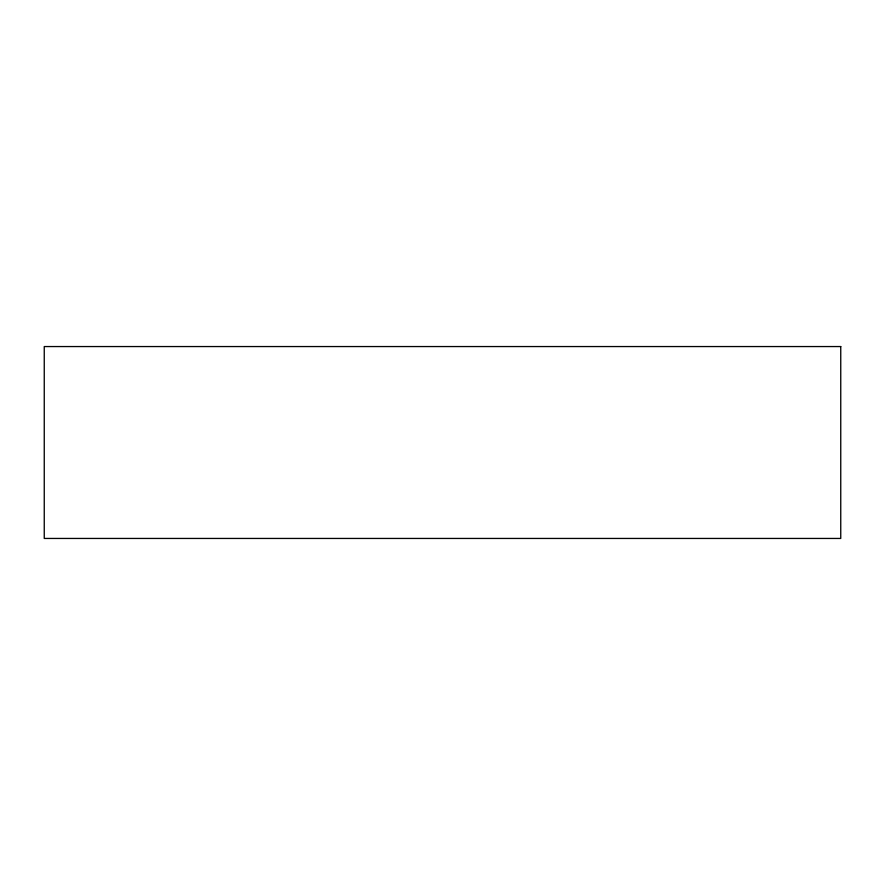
<?xml version="1.0" encoding="UTF-8"?>
<svg xmlns="http://www.w3.org/2000/svg" width="885" height="885" viewBox="0 0 885 885"><rect width="100%" height="100%" fill="white"/><g stroke="black" fill="none" stroke-linecap="round" stroke-linejoin="round"><path stroke-width="1.33" d="M840.75 346.555L44.25 346.555L44.25 538.445L840.75 538.445L840.75 346.555"/></g></svg>
